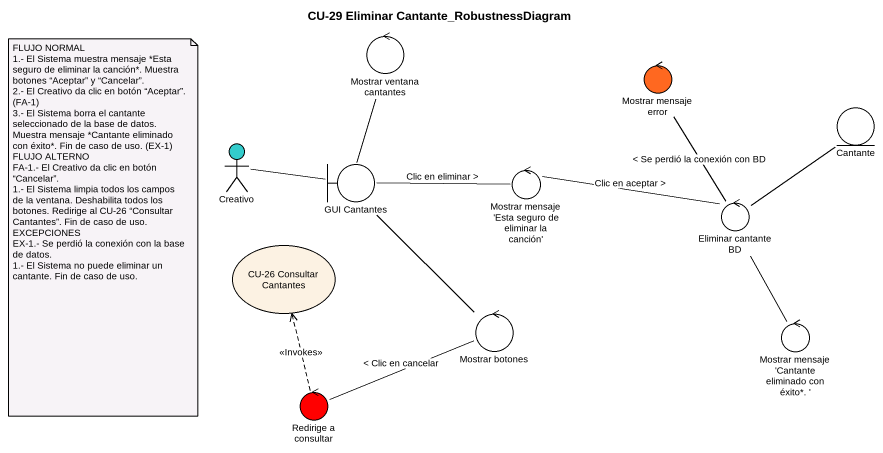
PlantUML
@startuml
title CU-29 Eliminar Cantante_RobustnessDiagram
control "Mostrar ventana cantantes" as Mostrar_ventana_cantantes
control "Mostrar mensaje error" as Mostrar_mensaje_error #FF6820
entity Cantante
actor Creativo #33CCCC
boundary "GUI Cantantes" as GUI_Cantantes
control "Mostrar mensaje 'Esta seguro de eliminar la canción'" as Mostrar_mensaje_Esta_seguro
control "Eliminar cantante BD" as Eliminar_cantante_BD
usecase "CU-26 Consultar Cantantes" as CU_26_Consultar_Cantantes
control "Mostrar botones" as Mostrar_botones
control "Mostrar mensaje 'Cantante eliminado con éxito*. '" as Mostrar_mensaje_Cantante
control "Redirige a consultar" as Redirige_a_consultar #FF0000
Creativo -right- GUI_Cantantes
GUI_Cantantes -up- Mostrar_ventana_cantantes
GUI_Cantantes -right- Mostrar_mensaje_Esta_seguro : Clic en eliminar >
GUI_Cantantes -- Mostrar_botones
Mostrar_mensaje_Esta_seguro -right- Eliminar_cantante_BD : Clic en aceptar >
Eliminar_cantante_BD -up- Mostrar_mensaje_error : < Se perdió la conexión con BD
Eliminar_cantante_BD -up- Cantante
Eliminar_cantante_BD -- Mostrar_mensaje_Cantante
Mostrar_botones -left- Redirige_a_consultar : < Clic en cancelar
Redirige_a_consultar .up.> CU_26_Consultar_Cantantes : <<Invokes>>
note as N1
  FLUJO NORMAL
  1.- El Sistema muestra mensaje *Esta seguro de eliminar la canción*. Muestra botones “Aceptar” y “Cancelar”.
  2.- El Creativo da clic en botón “Aceptar”. (FA-1)
  3.- El Sistema borra el cantante seleccionado de la base de datos. Muestra mensaje *Cantante eliminado con éxito*. Fin de caso de uso. (EX-1)
  FLUJO ALTERNO
  FA-1.- El Creativo da clic en botón “Cancelar”.
  1.- El Sistema limpia todos los campos de la ventana. Deshabilita todos los botones. Redirige al CU-26 “Consultar Cantantes”. Fin de caso de uso.
  EXCEPCIONES
  EX-1.- Se perdió la conexión con la base de datos.
  1.- El Sistema no puede eliminar un cantante. Fin de caso de uso.
end note
@enduml
